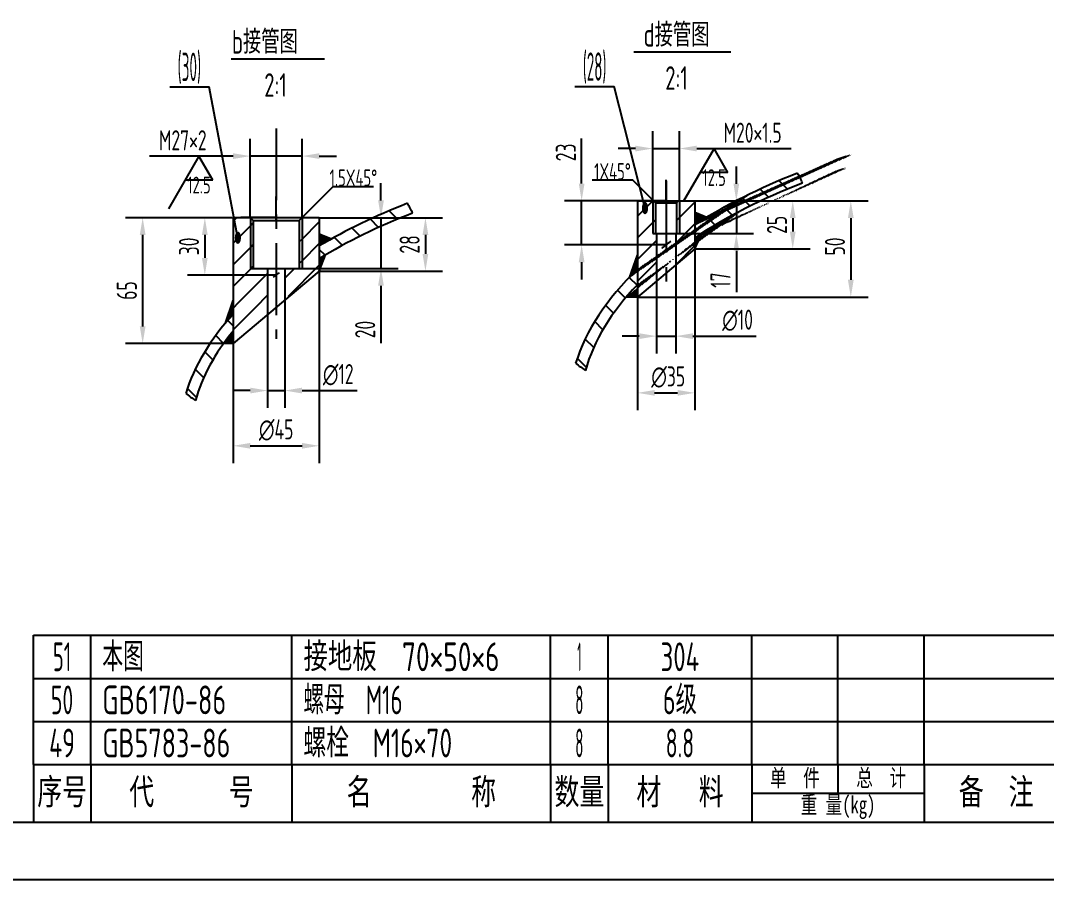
# Model space of a CAD drawing. Extents: x 0 to 3564, y 0 to 5046.
# Drawn here: x 1331 to 2402, y 0 to 897 of the extents above; entities that cross this region are included whole.
import ezdxf
from ezdxf.enums import TextEntityAlignment as Align

# ---------------------------------------------------------------- set-up
doc = ezdxf.new("R2010")
doc.units = 0
doc.header["$LTSCALE"] = 60
doc.linetypes.add('G', pattern=[2, 1.25, -0.25, 0.25, -0.25])
doc.layers.get('0').update_dxf_attribs({"linetype": 'CONTINUOUS'})
doc.layers.get('DEFPOINTS').update_dxf_attribs({"linetype": 'CONTINUOUS'})
for name, color, linetype in [('01', 7, 'CONTINUOUS'), ('02', 1, 'CONTINUOUS'), ('05', 4, 'G'), ('08', 1, 'CONTINUOUS'), ('10', 1, 'CONTINUOUS'), ('11', 3, 'CONTINUOUS'), ('14', 3, 'CONTINUOUS')]:
    doc.layers.add(name, color=color, linetype=linetype)
doc.styles.get("Standard").update_dxf_attribs({"font": 'isocp', "width": 0.707, "bigfont": 'intecad.shx'})
doc.dimstyles.new('INTE', dxfattribs={"dimscale": 6, "dimtxt": 3.5, "dimasz": 3, "dimexe": 3, "dimexo": 0, "dimgap": 1, "dimtad": 1, "dimdec": 3, "dimtxsty": 'STANDARD', "dimcen": 0, "dimclrd": 1, "dimclre": 1, "dimclrt": 3, "dimaunit": 1, "dimazin": 3, "dimtfac": 1, "dimtdec": 4, "dimtmove": 0, "dimatfit": 3, "dimtzin": 0})
pattern_1 = [(45, (1118.778, 357.09), (-11.3137, 11.3137), [])]
pattern_2 = [(45, (1131.77706, 305.45673), (-0.3535534, 0.3535534), [])]
pattern_3 = [(45, (846.685, 343.269), (-11.3137, 11.3137), [])]

# ---------------------------------------------------------------- blocks, each defined once
blk = doc.blocks.new('*U18')
at = {"layer": '01'}
blk.add_lwpolyline([(25, 10), (584, 10)], dxfattribs=at)
at = {"layer": '02'}
blk.add_lwpolyline([(0, 0), (594, 0)], dxfattribs=at)
blk = doc.blocks.new('*D46')
at = {"color": 1, "linetype": 'BYBLOCK'}
for p, q in [((2523.3, 2378.4), (2412, 2378.4)), ((2430, 2360.4), (2430, 2264.9)), ((2524.4, 2246.9), (2412, 2246.9))]:
    blk.add_line(p, q, dxfattribs=at)
for points in [[(2427, 2360.4), (2433, 2360.4), (2430, 2378.4)], [(2427, 2264.9), (2433, 2264.9), (2430, 2246.9)]]:
    blk.add_solid(points, dxfattribs=at)
at = {"layer": 'DEFPOINTS', "color": 0, "linetype": 'BYBLOCK'}
for p in [(2523.3, 2378.4), (2430, 2246.9), (2524.4, 2246.9)]:
    blk.add_point(p, dxfattribs=at)
at = {"color": 3, "linetype": 'BYBLOCK', "insert": (2413.5, 2302.3), "char_height": 21, "attachment_point": 5, "rotation": 90}
blk.add_mtext('65', dxfattribs=at)
blk = doc.blocks.new('*U13', base_point=(935.9, 406.1))
at = {"layer": '14', "color": 1}
for p, q in [((935.9, 406.1), (904.1, 351.1)), ((950.3, 381.1), (935.9, 406.1)), ((950.3, 381.1), (921.5, 381.1))]:
    blk.add_line(p, q, dxfattribs=at)
at = {"layer": '14', "color": 3, "width": 0.707}
blk.add_text('12.5', height=17.5, dxfattribs=at).set_placement((935.9, 367.1), align=Align.CENTER)
blk = doc.blocks.new('*D57')
at = {"color": 1, "linetype": 'BYBLOCK'}
for p, q in [((1990.6, 707.4), (1990.6, 781.2)), ((2018.6, 707.4), (2018.6, 781.2)), ((1972.6, 763.2), (1954.6, 763.2)), ((1990.6, 763.2), (2018.6, 763.2)), ((2036.6, 763.2), (2135.3, 763.2))]:
    blk.add_line(p, q, dxfattribs=at)
for points in [[(1972.6, 766.2), (1972.6, 760.2), (1990.6, 763.2)], [(2036.6, 766.2), (2036.6, 760.2), (2018.6, 763.2)]]:
    blk.add_solid(points, dxfattribs=at)
at = {"layer": 'DEFPOINTS', "color": 0, "linetype": 'BYBLOCK'}
for p in [(2018.6, 763.2), (1990.6, 707.4), (2018.6, 707.4)]:
    blk.add_point(p, dxfattribs=at)
at = {"color": 3, "linetype": 'BYBLOCK', "insert": (2094.9, 779.7), "char_height": 21, "attachment_point": 5}
blk.add_mtext('M20×1.5', dxfattribs=at)
blk = doc.blocks.new('*D58')
at = {"color": 1, "linetype": 'BYBLOCK'}
for p, q in [((2619.7, 1727.3), (2619.7, 1745.3)), ((2576.4, 1709.3), (2637.7, 1709.3)), ((2619.7, 1709.3), (2619.7, 1675.3)), ((2560.4, 1675.3), (2637.7, 1675.3)), ((2619.7, 1657.3), (2619.7, 1613.9))]:
    blk.add_line(p, q, dxfattribs=at)
for points in [[(2616.7, 1727.3), (2622.7, 1727.3), (2619.7, 1709.3)], [(2616.7, 1657.3), (2622.7, 1657.3), (2619.7, 1675.3)]]:
    blk.add_solid(points, dxfattribs=at)
at = {"layer": 'DEFPOINTS', "color": 0, "linetype": 'BYBLOCK'}
for p in [(2576.4, 1709.3), (2560.4, 1675.3), (2619.7, 1675.3)]:
    blk.add_point(p, dxfattribs=at)
at = {"color": 3, "linetype": 'BYBLOCK', "insert": (2603.2, 1626.6), "char_height": 21, "attachment_point": 5, "rotation": 90}
blk.add_mtext('17', dxfattribs=at)
blk = doc.blocks.new('*D59')
at = {"color": 1, "linetype": 'BYBLOCK'}
for p, q in [((2670.2, 1709.3), (2757.2, 1709.3)), ((2739.2, 1691.3), (2739.2, 1626.9)), ((2516.4, 1608.9), (2757.2, 1608.9))]:
    blk.add_line(p, q, dxfattribs=at)
for points in [[(2736.2, 1691.3), (2742.2, 1691.3), (2739.2, 1709.3)], [(2736.2, 1626.9), (2742.2, 1626.9), (2739.2, 1608.9)]]:
    blk.add_solid(points, dxfattribs=at)
at = {"layer": 'DEFPOINTS', "color": 0, "linetype": 'BYBLOCK'}
for p in [(2670.2, 1709.3), (2516.4, 1608.9), (2739.2, 1608.9)]:
    blk.add_point(p, dxfattribs=at)
at = {"color": 3, "linetype": 'BYBLOCK', "insert": (2722.7, 1661.7), "char_height": 21, "attachment_point": 5, "rotation": 90}
blk.add_mtext('50', dxfattribs=at)
blk = doc.blocks.new('*D60')
at = {"color": 1, "linetype": 'BYBLOCK'}
for p, q in [((2576.4, 1709.3), (2696.6, 1709.3)), ((2678.6, 1691.3), (2678.6, 1677.3)), ((2576.4, 1659.3), (2696.6, 1659.3))]:
    blk.add_line(p, q, dxfattribs=at)
for points in [[(2675.6, 1691.3), (2681.6, 1691.3), (2678.6, 1709.3)], [(2675.6, 1677.3), (2681.6, 1677.3), (2678.6, 1659.3)]]:
    blk.add_solid(points, dxfattribs=at)
at = {"layer": 'DEFPOINTS', "color": 0, "linetype": 'BYBLOCK'}
for p in [(2576.4, 1709.3), (2576.4, 1659.3), (2678.6, 1659.3)]:
    blk.add_point(p, dxfattribs=at)
at = {"color": 3, "linetype": 'BYBLOCK', "insert": (2662.1, 1684.3), "char_height": 21, "attachment_point": 5, "rotation": 90}
blk.add_mtext('25', dxfattribs=at)
blk = doc.blocks.new('*D61')
at = {"color": 1, "linetype": 'BYBLOCK'}
for p, q in [((1947.4, 569.9), (1947.4, 617.2)), ((2005.6, 551.9), (1929.4, 551.9)), ((1947.4, 505.9), (1947.4, 551.9)), ((2035.6, 505.9), (1929.4, 505.9)), ((1947.4, 487.9), (1947.4, 469.9))]:
    blk.add_line(p, q, dxfattribs=at)
for points in [[(1944.4, 569.9), (1950.4, 569.9), (1947.4, 551.9)], [(1944.4, 487.9), (1950.4, 487.9), (1947.4, 505.9)]]:
    blk.add_solid(points, dxfattribs=at)
at = {"layer": 'DEFPOINTS', "color": 0, "linetype": 'BYBLOCK'}
for p in [(1947.4, 551.9), (2005.6, 551.9), (2035.6, 505.9)]:
    blk.add_point(p, dxfattribs=at)
at = {"color": 3, "linetype": 'BYBLOCK', "insert": (1930.9, 602.5), "char_height": 21, "attachment_point": 5, "rotation": 90}
blk.add_mtext('23', dxfattribs=at)
blk = doc.blocks.new('*D62')
at = {"color": 1, "linetype": 'BYBLOCK'}
for p, q in [((2556.4, 1646.4), (2556.4, 1550.1)), ((2536.4, 1625.7), (2536.4, 1550.1)), ((2518.4, 1568.1), (2500.4, 1568.1)), ((2536.4, 1568.1), (2556.4, 1568.1)), ((2574.4, 1568.1), (2640.3, 1568.1))]:
    blk.add_line(p, q, dxfattribs=at)
for points in [[(2518.4, 1571.1), (2518.4, 1565.1), (2536.4, 1568.1)], [(2574.4, 1571.1), (2574.4, 1565.1), (2556.4, 1568.1)]]:
    blk.add_solid(points, dxfattribs=at)
at = {"layer": 'DEFPOINTS', "color": 0, "linetype": 'BYBLOCK'}
for p in [(2556.4, 1646.4), (2536.4, 1625.7), (2556.4, 1568.1)]:
    blk.add_point(p, dxfattribs=at)
at = {"color": 3, "linetype": 'BYBLOCK', "insert": (2621, 1584.6), "char_height": 21, "attachment_point": 5}
blk.add_mtext('∅10', dxfattribs=at)
blk = doc.blocks.new('*D63')
at = {"color": 1, "linetype": 'BYBLOCK'}
for p, q in [((2523.3, 2378.4), (2476.9, 2378.4)), ((2494.9, 2360.4), (2494.9, 2336.4)), ((2569.4, 2318.4), (2476.9, 2318.4))]:
    blk.add_line(p, q, dxfattribs=at)
for points in [[(2491.9, 2360.4), (2497.9, 2360.4), (2494.9, 2378.4)], [(2491.9, 2336.4), (2497.9, 2336.4), (2494.9, 2318.4)]]:
    blk.add_solid(points, dxfattribs=at)
at = {"layer": 'DEFPOINTS', "color": 0, "linetype": 'BYBLOCK'}
for p in [(2523.3, 2378.4), (2494.9, 2318.4), (2569.4, 2318.4)]:
    blk.add_point(p, dxfattribs=at)
at = {"color": 3, "linetype": 'BYBLOCK', "insert": (2478.4, 2348.4), "char_height": 21, "attachment_point": 5, "rotation": 90}
blk.add_mtext('30', dxfattribs=at)
blk = doc.blocks.new('*D64')
at = {"color": 1, "linetype": 'BYBLOCK'}
for p, q in [((2614.4, 2378.4), (2743.2, 2378.4)), ((2725.2, 2360.4), (2725.2, 2340.5)), ((2614.4, 2322.5), (2743.2, 2322.5))]:
    blk.add_line(p, q, dxfattribs=at)
for points in [[(2722.2, 2360.4), (2728.2, 2360.4), (2725.2, 2378.4)], [(2722.2, 2340.5), (2728.2, 2340.5), (2725.2, 2322.5)]]:
    blk.add_solid(points, dxfattribs=at)
at = {"layer": 'DEFPOINTS', "color": 0, "linetype": 'BYBLOCK'}
for p in [(2614.4, 2378.4), (2614.4, 2322.5), (2725.2, 2322.5)]:
    blk.add_point(p, dxfattribs=at)
at = {"color": 3, "linetype": 'BYBLOCK', "insert": (2708.7, 2350.5), "char_height": 21, "attachment_point": 5, "rotation": 90}
blk.add_mtext('28', dxfattribs=at)
blk = doc.blocks.new('*D65')
at = {"color": 1, "linetype": 'BYBLOCK'}
for p, q in [((2678.8, 2396.4), (2678.8, 2414.4)), ((2614.4, 2378.4), (2696.8, 2378.4)), ((2678.8, 2378.4), (2678.8, 2325.4)), ((2596.4, 2325.4), (2696.8, 2325.4)), ((2678.8, 2307.4), (2678.8, 2247.3))]:
    blk.add_line(p, q, dxfattribs=at)
for points in [[(2675.8, 2396.4), (2681.8, 2396.4), (2678.8, 2378.4)], [(2675.8, 2307.4), (2681.8, 2307.4), (2678.8, 2325.4)]]:
    blk.add_solid(points, dxfattribs=at)
at = {"layer": 'DEFPOINTS', "color": 0, "linetype": 'BYBLOCK'}
for p in [(2614.4, 2378.4), (2596.4, 2325.4), (2678.8, 2325.4)]:
    blk.add_point(p, dxfattribs=at)
at = {"color": 3, "linetype": 'BYBLOCK', "insert": (2662.3, 2261.6), "char_height": 21, "attachment_point": 5, "rotation": 90}
blk.add_mtext('20', dxfattribs=at)
blk = doc.blocks.new('*D66')
at = {"color": 1, "linetype": 'BYBLOCK'}
for p, q in [((1606.5, 604.9), (1606.5, 492.5)), ((1588.5, 589.8), (1588.5, 492.5)), ((1570.5, 510.5), (1552.5, 510.5)), ((1588.5, 510.5), (1606.5, 510.5)), ((1624.5, 510.5), (1682.1, 510.5))]:
    blk.add_line(p, q, dxfattribs=at)
for points in [[(1570.5, 513.5), (1570.5, 507.5), (1588.5, 510.5)], [(1624.5, 513.5), (1624.5, 507.5), (1606.5, 510.5)]]:
    blk.add_solid(points, dxfattribs=at)
at = {"layer": 'DEFPOINTS', "color": 0, "linetype": 'BYBLOCK'}
for p in [(1606.5, 604.9), (1588.5, 589.8), (1606.5, 510.5)]:
    blk.add_point(p, dxfattribs=at)
at = {"color": 3, "linetype": 'BYBLOCK', "insert": (1662.3, 527), "char_height": 21, "attachment_point": 5}
blk.add_mtext('∅12', dxfattribs=at)
blk = doc.blocks.new('*D67')
at = {"color": 1, "linetype": 'BYBLOCK'}
for p, q in [((2614.4, 2322.5), (2614.4, 2122.2)), ((2524.4, 2246.9), (2524.4, 2122.2)), ((2542.4, 2140.2), (2596.4, 2140.2))]:
    blk.add_line(p, q, dxfattribs=at)
for points in [[(2542.4, 2143.2), (2542.4, 2137.2), (2524.4, 2140.2)], [(2596.4, 2143.2), (2596.4, 2137.2), (2614.4, 2140.2)]]:
    blk.add_solid(points, dxfattribs=at)
at = {"layer": 'DEFPOINTS', "color": 0, "linetype": 'BYBLOCK'}
for p in [(2614.4, 2322.5), (2524.4, 2246.9), (2614.4, 2140.2)]:
    blk.add_point(p, dxfattribs=at)
at = {"color": 3, "linetype": 'BYBLOCK', "insert": (2569.4, 2156.7), "char_height": 21, "attachment_point": 5}
blk.add_mtext('∅45', dxfattribs=at)
blk = doc.blocks.new('*D69')
at = {"color": 1, "linetype": 'BYBLOCK'}
for p, q in [((2542.4, 2378.4), (2542.4, 2460.7)), ((2596.4, 2378.4), (2596.4, 2460.7)), ((2524.4, 2442.7), (2437.3, 2442.7)), ((2596.4, 2442.7), (2542.4, 2442.7)), ((2614.4, 2442.7), (2632.4, 2442.7))]:
    blk.add_line(p, q, dxfattribs=at)
for points in [[(2524.4, 2445.7), (2524.4, 2439.7), (2542.4, 2442.7)], [(2614.4, 2445.7), (2614.4, 2439.7), (2596.4, 2442.7)]]:
    blk.add_solid(points, dxfattribs=at)
at = {"layer": 'DEFPOINTS', "color": 0, "linetype": 'BYBLOCK'}
for p in [(2542.4, 2442.7), (2542.4, 2378.4), (2596.4, 2378.4)]:
    blk.add_point(p, dxfattribs=at)
at = {"color": 3, "linetype": 'BYBLOCK', "insert": (2471.9, 2459.2), "char_height": 21, "attachment_point": 5}
blk.add_mtext('M27×2', dxfattribs=at)
blk = doc.blocks.new('*U12', base_point=(376.1, 412))
at = {"layer": '14', "color": 1}
for p, q in [((376.1, 412), (344.4, 357)), ((390.6, 387), (376.1, 412)), ((390.6, 387), (361.7, 387))]:
    blk.add_line(p, q, dxfattribs=at)
at = {"layer": '14', "color": 3, "width": 0.707}
blk.add_text('12.5', height=17.5, dxfattribs=at).set_placement((376.1, 373), align=Align.CENTER)
blk = doc.blocks.new('*D111')
at = {"color": 1, "linetype": 'BYBLOCK'}
for p, q in [((2034.6, 658.5), (2034.6, 490.1)), ((1974.6, 607.8), (1974.6, 490.1)), ((1992.6, 508.1), (2016.6, 508.1))]:
    blk.add_line(p, q, dxfattribs=at)
for points in [[(1992.6, 511.1), (1992.6, 505.1), (1974.6, 508.1)], [(2016.6, 511.1), (2016.6, 505.1), (2034.6, 508.1)]]:
    blk.add_solid(points, dxfattribs=at)
at = {"layer": 'DEFPOINTS', "color": 0, "linetype": 'BYBLOCK'}
for p in [(2034.6, 658.5), (1974.6, 607.8), (2034.6, 508.1)]:
    blk.add_point(p, dxfattribs=at)
at = {"color": 3, "linetype": 'BYBLOCK', "insert": (2006.8, 524.6), "char_height": 21, "attachment_point": 5}
blk.add_mtext('∅35', dxfattribs=at)
blk = doc.blocks.new('*U275', base_point=(115.64, 165.86))
at = {"layer": '01'}
for p, q in [((-64.36, 175.86), (115.64, 175.86)), ((-64.36, 175.86), (-64.36, 165.86)), ((115.64, 175.86), (115.64, 165.86))]:
    blk.add_line(p, q, dxfattribs=at)
at = {"layer": '02'}
for p, q in [((-54.36, 175.86), (-54.36, 165.86)), ((-19.36, 175.86), (-19.36, 165.86)), ((25.64, 175.86), (25.64, 165.86)), ((35.64, 175.86), (35.64, 165.86)), ((60.64, 175.86), (60.64, 165.86)), ((75.64, 175.86), (75.64, 170.86)), ((90.64, 175.86), (90.64, 165.86)), ((60.64, 170.86), (90.64, 170.86))]:
    blk.add_line(p, q, dxfattribs=at)
at = {"color": 3, "linetype": 'BYBLOCK', "attachment_point": 5}
for s, insert, char_height in [('\\f宋体|b0|i0|c134|p2;单  件', (68.15, 173.39), 3), ('\\f宋体|b0|i0|c134|p2;总  计', (83.15, 173.39), 3), ('\\f宋体|b0|i0|c134|p2;序号', (-59.34, 170.9), 4.5), ('\\f宋体|b0|i0|c134|p2;代      号', (-36.84, 170.9), 4.5), ('\\f宋体|b0|i0|c134|p2;名        称', (3.16, 170.9), 4.5), ('\\f宋体|b0|i0|c134|p2;数量', (30.66, 170.9), 4.5), ('\\f宋体|b0|i0|c134|p2;材   料', (48.16, 170.9), 4.5), ('\\f宋体|b0|i0|c134|p2;备  注', (103.16, 170.9), 4.5), ('\\f宋体|b0|i0|c134|p2;重 量\\f宋体|b0|i0|c0|p2;(kg)', (75.65, 168.37), 3)]:
    blk.add_mtext(s, dxfattribs=dict(at, insert=insert, char_height=char_height))
blk = doc.blocks.new('*U276', base_point=(1344, 165))
at = {"layer": '01'}
for p, q in [((1344, 120), (1344, 165)), ((2424, 120), (2424, 165))]:
    blk.add_line(p, q, dxfattribs=at)
at = {"layer": '02'}
for p, q in [((1344, 165), (2424, 165)), ((1404, 120), (1404, 165)), ((1614, 120), (1614, 165)), ((1884, 120), (1884, 165)), ((1944, 120), (1944, 165)), ((2094, 120), (2094, 165)), ((2184, 120), (2184, 165)), ((2274, 120), (2274, 165))]:
    blk.add_line(p, q, dxfattribs=at)
blk = doc.blocks.new('*U277', base_point=(1344, 210))
at = {"layer": '01'}
for p, q in [((1344, 165), (1344, 210)), ((2424, 165), (2424, 210))]:
    blk.add_line(p, q, dxfattribs=at)
at = {"layer": '02'}
for p, q in [((1344, 210), (2424, 210)), ((1404, 165), (1404, 210)), ((1614, 165), (1614, 210)), ((1884, 165), (1884, 210)), ((1944, 165), (1944, 210)), ((2094, 165), (2094, 210)), ((2184, 165), (2184, 210)), ((2274, 165), (2274, 210))]:
    blk.add_line(p, q, dxfattribs=at)
blk = doc.blocks.new('*U278', base_point=(1344, 255))
at = {"layer": '01'}
for p, q in [((1344, 210), (1344, 255)), ((1344, 255), (2424, 255)), ((2424, 210), (2424, 255))]:
    blk.add_line(p, q, dxfattribs=at)
at = {"layer": '02'}
for p, q in [((1404, 210), (1404, 255)), ((1614, 210), (1614, 255)), ((1884, 210), (1884, 255)), ((1944, 210), (1944, 255)), ((2094, 210), (2094, 255)), ((2184, 210), (2184, 255)), ((2274, 210), (2274, 255))]:
    blk.add_line(p, q, dxfattribs=at)

msp = doc.modelspace()

# ---------------------------------------------------------------- hatches: boundary and pattern name
at = {"layer": '10'}
h = msp.add_hatch(dxfattribs=at)
h.set_pattern_fill('_U', color=256, scale=0.5, angle=45, style=0, pattern_type=0)
h.set_pattern_definition(pattern_2)
edge = h.paths.add_edge_path()
edge.add_line((2034.56669, 696.66614), (2034.56669, 683.6112))
edge.add_ellipse((2514.56669, 490.05751), major_axis=(612, 0), ratio=0.5098039216, start_angle=139.81660372, end_angle=141.65725074, ccw=False)
edge.add_line((2047.00907, 691.37124), (2034.56669, 696.66614))
h = msp.add_hatch(dxfattribs=at)
h.set_pattern_fill('_U', color=256, scale=0.5, angle=45, style=0, pattern_type=0)
h.set_pattern_definition(pattern_2)
edge = h.paths.add_edge_path()
edge.add_line((2034.56669, 670.05751), (2034.56669, 658.52225))
edge.add_line((2034.56669, 658.52225), (2042.37584, 675.14924))
edge.add_ellipse((2514.56669, 490.05751), major_axis=(600, 0), ratio=0.5, start_angle=141.90461784, end_angle=143.13010235)
h = msp.add_hatch(dxfattribs=at)
h.set_pattern_fill('_U', color=256, scale=0.5, angle=45, style=0, pattern_type=0)
h.set_pattern_definition(pattern_2)
edge = h.paths.add_edge_path()
edge.add_line((1974.56669, 651.8416), (1966.84227, 629.24608))
edge.add_ellipse((2514.56669, 490.05751), major_axis=(612, 0), ratio=0.5098039216, start_angle=151.92751306, end_angle=153.5051597, ccw=False)
edge.add_line((1974.56669, 636.88104), (1974.56669, 651.8416))
h = msp.add_hatch(dxfattribs=at)
h.set_pattern_fill('_U', color=256, scale=16, angle=45, style=0, pattern_type=0)
h.set_pattern_definition(pattern_1)
h.paths.add_polyline_path([(1994.56669, 674.52225), (1990.56669, 674.52225), (1990.56669, 708.52225), (1974.56669, 708.52225), (1974.56669, 662.522), (1994.56669, 662.522)])
h.paths.add_polyline_path([(1994.56669, 662.522), (1974.56669, 662.522), (1974.56669, 608.12342), (1994.56669, 624.92303)])
h.paths.add_polyline_path([(2034.56669, 658.52225), (2034.56669, 708.52225), (2018.56669, 708.52225), (2018.56669, 674.52225), (2014.56669, 674.52225), (2014.56669, 641.72264)])
h = msp.add_hatch(dxfattribs=at)
h.set_pattern_fill('_U', color=256, scale=16, angle=45, style=0, pattern_type=0)
h.set_pattern_definition(pattern_1)
h.paths.add_polyline_path([(2018.56669, 708.52225), (2017.56669, 708.52225), (2015.56669, 706.52225), (2015.56669, 674.52225), (2018.56669, 674.52225)])
h.paths.add_polyline_path([(1990.56669, 674.52225), (1993.56669, 674.52225), (1993.56669, 706.52225), (1991.56669, 708.52225), (1990.56669, 708.52225)])
h = msp.add_hatch(dxfattribs=at)
h.set_pattern_fill('_U', color=256, scale=0.5, angle=45, style=0, pattern_type=0)
h.set_pattern_definition(pattern_2)
edge = h.paths.add_edge_path()
edge.add_line((1974.56669, 620.07611), (1974.19881, 620.444))
edge.add_ellipse((2514.56669, 490.05751), major_axis=(600, 0), ratio=0.5, start_angle=154.2387793, end_angle=156.82423746)
edge.add_line((1962.98555, 608.12342), (1974.56669, 608.12342))
edge.add_line((1974.56669, 608.12342), (1974.56669, 620.07611))
h = msp.add_hatch(dxfattribs=at)
h.set_pattern_fill('_U', color=256, scale=16, angle=45, style=0, pattern_type=0)
h.set_pattern_definition(pattern_3)
h.paths.add_polyline_path([(1642.53249, 691.06632), (1627.53249, 691.06632), (1624.53249, 688.06632), (1624.53249, 651.06632), (1624.53249, 638.06632), (1606.53249, 638.06632), (1606.53249, 613.51337), (1610.88354, 608.54571), (1642.53249, 635.13021)])
h.paths.add_polyline_path([(1570.53249, 688.06632), (1567.53249, 691.06632), (1560.58249, 691.06632), (1552.53249, 691.06632), (1552.53249, 675.16599), (1570.53249, 654.61512)])
h.paths.add_polyline_path([(1570.53249, 651.06632), (1570.53249, 654.61512), (1552.53249, 675.16599), (1552.53249, 604.25864), (1588.53249, 594.72719), (1588.53249, 634.06424), (1585.02717, 638.06632), (1570.53249, 638.06632)])
h = msp.add_hatch(dxfattribs=at)
h.set_pattern_fill('_U', color=256, scale=16, angle=45, style=0, pattern_type=0)
h.set_pattern_definition([(45, (1140.694, 343.269), (-11.3137, 11.3137), [])])
h.paths.add_polyline_path([(1573.53249, 688.06632), (1570.53249, 691.06632), (1570.53249, 638.06632), (1573.53249, 638.06632)])
h.paths.add_polyline_path([(1621.53249, 638.06632), (1624.53249, 638.06632), (1624.53249, 691.06632), (1621.53249, 688.06632)])
h = msp.add_hatch(dxfattribs=at)
h.set_pattern_fill('_U', color=256, scale=16, angle=45, style=0, pattern_type=0)
h.set_pattern_definition(pattern_3)
h.paths.add_polyline_path([(1588.53249, 594.72719), (1552.53249, 604.25864), (1552.53249, 583.01042), (1571.13988, 575.16182), (1588.53249, 589.77127)])
h.paths.add_polyline_path([(1571.13988, 575.16182), (1552.53249, 583.01042), (1552.53249, 559.53197)])

# ---------------------------------------------------------------- linework, layer by layer
at = {"layer": '01', "color": 7, "linetype": 'CONTINUOUS'}
for p, q in [((1971.00156, 864.05738), (2072.18112, 864.05738)), ((1550.67359, 856.75829), (1647.79702, 856.75829)), ((1974.56669, 708.52225), (2034.56669, 708.52225)), ((1974.56669, 708.52225), (1974.56669, 608.12342)), ((2034.56669, 708.52225), (2034.56669, 658.52225)), ((1993.56669, 706.52225), (2015.56669, 706.52225)), ((1993.56669, 706.52225), (1993.56669, 674.52225)), ((2015.56669, 706.52225), (2015.56669, 674.52225)), ((1552.53249, 691.06632), (1552.53249, 559.53197)), ((1552.53249, 691.06632), (1642.53249, 691.06632)), ((1573.53249, 688.06632), (1573.53249, 638.06632)), ((1573.53249, 688.06632), (1621.53249, 688.06632)), ((1621.53249, 688.06632), (1624.53249, 691.06632)), ((1621.53249, 688.06632), (1621.53249, 638.06632)), ((1642.53249, 691.06632), (1642.53249, 635.13021)), ((1990.56669, 674.52225), (2018.56669, 674.52225)), ((1994.56669, 674.52225), (1994.56669, 624.92303)), ((2014.56669, 674.52225), (2014.56669, 641.72264)), ((2034.56669, 658.52225), (1974.56669, 608.12342)), ((1642.53249, 635.13021), (1552.53249, 559.53197)), ((1570.53249, 638.06632), (1624.53249, 638.06632)), ((1588.53249, 638.06632), (1588.53249, 589.77127)), ((1606.53249, 638.06632), (1606.53249, 604.89091))]:
    msp.add_line(p, q, dxfattribs=at)
at = {"layer": '01'}
for p, q in [((2004.56669, 708.52225), (1974.56669, 708.52225)), ((1993.56669, 706.52225), (1991.56669, 708.52225)), ((2004.56669, 708.52225), (2034.56669, 708.52225)), ((2015.56669, 706.52225), (2017.56669, 708.52225)), ((1597.53249, 691.06632), (1560.58249, 691.06632)), ((1570.53249, 691.06632), (1573.53249, 688.06632)), ((1597.53249, 691.06632), (1634.48249, 691.06632))]:
    msp.add_line(p, q, dxfattribs=at)
at = {"layer": '01', "color": 7, "linetype": 'CONTINUOUS'}
for centre, major_axis, ratio, start_param, end_param in [((2514.56669, 490.05751), (612, 0), 0.5098039216, 2.2260014495, 2.4723854347), ((2514.56669, 490.05751), (600, 0), 0.5, 2.2301002857, 2.4980915448), ((2107.53249, 458.60158), (612, 0), 0.5098039216, 2.2260014495, 2.4338078002), ((2107.53249, 458.60158), (600, 0), 0.5, 2.2301002857, 2.4575114218), ((2514.56669, 490.05751), (612, 0), 0.5098039216, 2.6516353273, 2.983973143), ((2514.56669, 490.05751), (600, 0), 0.5, 2.6905658418, 3.0027539417), ((2107.53249, 458.60158), (612, 0), 0.5098039216, 2.7065753378, 2.983973143), ((2107.53249, 458.60158), (600, 0), 0.5, 2.7518319208, 3.0027539417)]:
    msp.add_ellipse(centre, major_axis=major_axis, ratio=ratio, start_param=start_param, end_param=end_param, dxfattribs=at)
at = {"layer": '02'}
for p, q in [((1486.32092, 827.60528), (1527.39837, 827.60528)), ((1557.5358, 669.45363), (1527.39837, 827.60528)), ((1909.4243, 827.91858), (1950.50174, 827.91858)), ((1982.56669, 700.44809), (1950.50174, 827.91858))]:
    msp.add_line(p, q, dxfattribs=at)
at = {"layer": '02', "color": 1, "linetype": 'CONTINUOUS'}
for p, q in [((1990.56669, 708.52225), (1990.56669, 674.52225)), ((2018.56669, 708.52225), (2018.56669, 674.52225)), ((1570.53249, 691.06632), (1570.53249, 638.06632)), ((1624.53249, 691.06632), (1624.53249, 638.06632))]:
    msp.add_line(p, q, dxfattribs=at)
at = {"layer": '02'}
for centre, start, end in [((2006.85623, 660.46886), 25.4521801, 29.72851245), ((1599.82202, 629.01293), 25.4521801, 29.72851245), ((2006.85623, 660.46886), 231.46899894, 236.12966136), ((1599.82202, 629.01293), 231.46899894, 236.12966136)]:
    msp.add_arc(centre, 155.237, start, end, dxfattribs=at)
at = {"layer": '05', "color": 4, "linetype": 'G'}
for p, q in [((1597.53249, 784.23304), (1597.53249, 564.41214)), ((2004.56669, 729.4827), (2004.56669, 621.9898))]:
    msp.add_line(p, q, dxfattribs=at)
at = {"layer": '05'}
for p, q in [((2004.56669, 706.41888), (2004.56669, 730.62561)), ((1597.53249, 688.96295), (1597.53249, 713.16968))]:
    msp.add_line(p, q, dxfattribs=at)
at = {"layer": '05', "color": 4, "linetype": 'G'}
for centre, start_param, end_param in [((2514.56669, 490.05751), 2.5418944755, 2.5696515404), ((2107.53249, 458.60158), 2.5467398532, 2.5652669512)]:
    msp.add_ellipse(centre, major_axis=(612, 0), ratio=0.5098039216, start_param=start_param, end_param=end_param, dxfattribs=at)
at = {"layer": '08'}
for p, q in [((2034.56669, 658.52225), (2042.37584, 675.14924)), ((1642.53249, 635.13021), (1649.06873, 652.1287)), ((1966.474, 628.16881), (1974.56669, 651.8416)), ((1544.4398, 580.81703), (1552.53249, 604.48982)), ((1974.56669, 608.12342), (1962.72462, 608.12342)), ((1552.53249, 559.53197), (1542.5084, 559.53197))]:
    msp.add_line(p, q, dxfattribs=at)
for points in [[(1991.56669, 708.52225), (1969.82314, 730.2658), (1927.44246, 730.2658)], [(1624.53249, 691.06632), (1657.13173, 723.66556), (1699.19823, 723.66556)]]:
    msp.add_lwpolyline(points, dxfattribs=at)
at = {"layer": '10'}
for p, q in [((2131.21913, 720.8413), (2122.4539, 729.60653)), ((2111.49508, 712.28108), (2102.86799, 720.90817)), ((2092.30558, 703.18631), (2083.80725, 711.68464)), ((1724.18492, 689.38537), (1715.4197, 698.1506)), ((2034.56669, 696.66614), (2047.00907, 691.37124)), ((2073.6726, 693.53502), (2065.29215, 701.91547)), ((1704.46087, 680.82515), (1695.83378, 689.45224)), ((2055.6232, 683.30015), (2047.34781, 691.57553)), ((1685.27137, 671.73038), (1676.77304, 680.22871)), ((1642.53249, 674.30514), (1655.3552, 668.84838)), ((1650.11066, 665.8789), (1642.53249, 673.45707)), ((1649.21265, 665.36269), (1642.53249, 672.04286)), ((1648.3161, 664.84503), (1642.53249, 670.62864)), ((1647.42102, 664.3259), (1642.53249, 669.21443)), ((1646.52741, 663.8053), (1642.53249, 667.80022)), ((1645.63527, 663.28322), (1642.53249, 666.386)), ((1644.74461, 662.75967), (1642.53249, 664.97179)), ((1651.01013, 666.39364), (1643.51804, 673.88573)), ((1651.91106, 666.90693), (1645.97992, 672.83807)), ((1652.81343, 667.41877), (1648.44179, 671.79041)), ((1653.71725, 667.92916), (1650.90366, 670.74275)), ((1654.62252, 668.43811), (1653.36554, 669.69509)), ((1666.63839, 662.07909), (1658.25794, 670.45954)), ((1643.85543, 662.23464), (1642.53249, 663.55758)), ((1642.96773, 661.70812), (1642.53249, 662.14336)), ((1648.58899, 651.84422), (1642.53249, 657.90072)), ((1646.10712, 644.42659), (1642.53249, 648.00123)), ((1645.71436, 643.40514), (1642.53249, 646.58701)), ((1645.32159, 642.3837), (1642.53249, 645.1728)), ((1644.92883, 641.36225), (1642.53249, 643.75859)), ((1646.49989, 645.44804), (1643.29276, 648.65517)), ((1646.89266, 646.46949), (1644.17157, 649.19057)), ((1647.28542, 647.49093), (1645.05195, 649.72441)), ((1647.67819, 648.51238), (1645.93388, 650.25669)), ((1648.07095, 649.53383), (1646.81737, 650.78741)), ((1648.46372, 650.55528), (1647.70241, 651.31659)), ((1648.85649, 651.57672), (1648.58899, 651.84422)), ((1644.53606, 640.3408), (1642.53249, 642.34437)), ((1644.14329, 639.31935), (1642.53249, 640.93016)), ((1643.75053, 638.29791), (1642.53249, 639.51595)), ((1643.35776, 637.27646), (1642.53249, 638.10173)), ((1642.965, 636.25501), (1642.53249, 636.68752)), ((1642.57223, 635.23356), (1642.53249, 635.2733)), ((1974.60662, 620.03618), (1966.474, 628.16881)), ((1962.11559, 607.10213), (1953.98296, 615.23475)), ((1552.53249, 599.4083), (1551.2379, 600.70289)), ((1552.53249, 600.82251), (1551.59819, 601.75681)), ((1552.53249, 602.23673), (1551.95848, 602.81073)), ((1552.53249, 603.65094), (1552.31877, 603.86466)), ((1549.58313, 586.80131), (1547.27471, 589.10973)), ((1550.24796, 587.55069), (1547.635, 590.16365)), ((1550.91526, 588.2976), (1547.99529, 591.21758)), ((1551.58501, 589.04206), (1548.35558, 592.2715)), ((1552.2572, 589.78409), (1548.71587, 593.32542)), ((1552.53249, 590.92302), (1549.07616, 594.37935)), ((1552.53249, 592.33723), (1549.43645, 595.43327)), ((1552.53249, 593.75144), (1549.79674, 596.48719)), ((1552.53249, 595.16566), (1550.15703, 597.54112)), ((1552.53249, 596.57987), (1550.51732, 598.59504)), ((1552.53249, 597.99408), (1550.87761, 599.64896)), ((1949.71066, 591.22279), (1941.44519, 599.48825)), ((1544.99966, 581.48528), (1544.75268, 581.73227)), ((1545.64679, 582.25237), (1545.11297, 582.78619)), ((1546.29649, 583.01688), (1545.47326, 583.84011)), ((1546.94876, 583.77882), (1545.83355, 584.89404)), ((1547.60357, 584.53822), (1546.19384, 585.94796)), ((1548.26092, 585.29509), (1546.55413, 587.00188)), ((1548.92077, 586.04945), (1546.91442, 588.05581)), ((1552.53249, 578.19509), (1546.94876, 583.77882)), ((1938.5759, 574.07328), (1930.08548, 582.56369)), ((1542.67645, 559.76686), (1534.41099, 568.03232)), ((1552.53249, 564.05296), (1548.73294, 567.85251)), ((1552.53249, 565.46717), (1549.35501, 568.64465)), ((1552.53249, 566.88139), (1549.97998, 569.43389)), ((1552.53249, 568.2956), (1550.60783, 570.22026)), ((1552.53249, 569.70981), (1551.23852, 571.00378)), ((1552.53249, 571.12403), (1551.87204, 571.78447)), ((1552.53249, 572.53824), (1552.50838, 572.56235)), ((1542.91134, 559.53197), (1542.67645, 559.76686)), ((1544.32555, 559.53197), (1543.2683, 560.58923)), ((1545.73977, 559.53197), (1543.86328, 561.40846)), ((1547.15398, 559.53197), (1544.46137, 562.22459)), ((1548.56819, 559.53197), (1545.06254, 563.03763)), ((1549.98241, 559.53197), (1545.66677, 563.84761)), ((1551.39662, 559.53197), (1546.27403, 564.65456)), ((1552.53249, 559.81032), (1546.8843, 565.4585)), ((1552.53249, 561.22453), (1547.49756, 566.25946)), ((1552.53249, 562.63875), (1548.11378, 567.05745)), ((1928.96964, 555.39526), (1920.11964, 564.24527)), ((1531.54169, 542.61735), (1523.05128, 551.10776)), ((1921.27799, 534.80265), (1911.85935, 544.22128)), ((1521.93543, 523.93933), (1513.08543, 532.78934)), ((1514.24378, 503.34672), (1504.82514, 512.76535))]:
    msp.add_line(p, q, dxfattribs=at)
at = {"layer": 'DEFPOINTS', "color": 0, "linetype": 'BYBLOCK'}
for p in [(1974.56669, 708.52225), (2004.56669, 662.522)]:
    msp.add_point(p, dxfattribs=at)

# ---------------------------------------------------------------- block references
at = {"layer": '08'}
for name, p in [('*U278', (1344, 255)), ('*U277', (1344, 210)), ('*U276', (1344, 165))]:
    msp.add_blockref(name, p, dxfattribs=at)
at = {"layer": '08', "xscale": 5.999999999999999, "yscale": 5.999999999999999, "zscale": 5.999999999999999}
msp.add_blockref('*U275', (2424, 60), dxfattribs=at)
at = {"layer": '10', "xscale": 6, "yscale": 6, "zscale": 6}
msp.add_blockref('*U18', (0, 0), dxfattribs=at)
at = {"layer": '14'}
for name, p in [('*U13', (2054.67722, 763.15538)), ('*U12', (1516.8414, 755.29871))]:
    msp.add_blockref(name, p, dxfattribs=at)

# ---------------------------------------------------------------- texts
at = {"layer": '02', "width": 0.605172}
for p, p2 in [((1978.96669, 694.44809), (1986.16669, 694.44809)), ((1553.9358, 663.45363), (1561.1358, 663.45363))]:
    msp.add_text('●', height=12, dxfattribs=at).set_placement(p, p2, align=Align.FIT)
at = {"layer": '11', "width": 0.707}
for s, p in [('b接管图', (1551.34868, 862.32454)), ('d接管图', (1981.10499, 869.62363)), ('2:1', (2003.73251, 824.55359)), ('2:1', (1585.10461, 817.2545))]:
    msp.add_text(s, height=24.549744, dxfattribs=at).set_placement(p)
at = {"layer": '11'}
for s, height, width, p, p2 in [('(30)', 29.698485, 0.404902, (1494.53641, 833.60528), (1519.18288, 833.60528)), ('(28)', 29.698485, 0.404902, (1917.63978, 833.91858), (1942.28625, 833.91858)), ('51', 30, 0.606, (1364.4555, 217.5), (1383.5445, 217.5)), ('本图', 30, 0.691358, (1416, 217.5), (1459.40194, 217.5)), ('接地板  70×50×6', 30, 0.702952, (1626, 217.5), (1830.64096, 217.5)), ('1', 30, 0.404, (1911.879, 217.5), (1916.121, 217.5)), ('304', 30, 0.655268, (1998.8505, 217.5), (2039.1495, 217.5)), ('螺母  M16', 30, 0.687446, (1626, 172.5), (1729.56715, 172.5)), ('6级', 30, 0.670882, (2001.24026, 172.5), (2036.75974, 172.5)), ('50', 30, 0.622213, (1362.32615, 172.5), (1385.67385, 172.5)), ('GB6170-86', 30, 0.695799, (1416, 172.5), (1545.41033, 172.5)), ('8', 30, 0.514182, (1909.758, 172.5), (1918.242, 172.5)), ('49', 30, 0.632401, (1360.51475, 127.5), (1387.48525, 127.5)), ('GB5783-86', 30, 0.696149, (1416, 127.5), (1549.65233, 127.5)), ('螺栓  M16×70', 30, 0.693835, (1626, 127.5), (1781.24852, 127.5)), ('8', 30, 0.514182, (1909.758, 127.5), (1918.242, 127.5)), ('8.8', 30, 0.638581, (2004.153, 127.5), (2033.847, 127.5))]:
    msp.add_text(s, height=height, dxfattribs=dict(at, width=width)).set_placement(p, p2, align=Align.FIT)
at = {"layer": '11', "width": 0.707}
for s, p in [('1.5X45%%d', (1678.16498, 723.86556)), ('1X45%%d', (1948.6328, 730.4658))]:
    msp.add_text(s, height=17.5, dxfattribs=at).set_placement(p, align=Align.CENTER)

# ---------------------------------------------------------------- dimensions: what is measured, and where the dimension line sits
at = {"layer": '01', "color": 7, "linetype": 'CONTINUOUS'}
dim = msp.add_linear_dim(base=(2014.56669, 567.33606), p1=(1994.56669, 624.92303), p2=(2014.56669, 645.58663), text='%%c10', dimstyle='INTE', dxfattribs=at)
dim.commit()
dim.dimension.update_dxf_attribs({"geometry": '*D62', "text_midpoint": (2079.16286, 567.33606), "dimtype": 160, "insert": (-541.80604, -1000.78704)})
at = {"layer": '08'}
for base, p1, p2, text, picture, middle in [((2018.56669, 763.15538), (1990.56669, 707.37922), (2018.56669, 707.37922), 'M20×1.5', '*D57', (2094.91442, 779.65745)), ((1606.53249, 510.51079), (1588.53249, 589.77127), (1606.53249, 604.89091), '%%c12', '*D66', (1662.34064, 527.01286))]:
    dim = msp.add_linear_dim(base=base, p1=p1, p2=p2, text=text, dimstyle='INTE', dxfattribs=at)
    dim.commit()
    dim.dimension.update_dxf_attribs({"geometry": picture, "text_midpoint": middle})
for base, p1, p2, text, picture, middle in [((1570.53249, 755.29871), (1624.53249, 691.06632), (1570.53249, 691.06632), 'M27×2', '*D69', (1499.9852, 771.80077)), ((1642.53249, 452.80704), (1552.53249, 559.53197), (1642.53249, 635.13021), '%%c45', '*D67', (1597.53249, 469.30704))]:
    dim = msp.add_linear_dim(base=base, p1=p1, p2=p2, text=text, dimstyle='INTE', dxfattribs=at)
    dim.commit()
    dim.dimension.update_dxf_attribs({"geometry": picture, "text_midpoint": middle, "insert": (-971.88633, -1687.3834)})
for base, p1, p2, text, picture, middle, set_off in [((1916.37631, 708.52225), (2004.56669, 662.522), (1974.56669, 708.52225), '23', '*D61', (1899.87424, 759.1841), (-30.99515, 156.64388)), ((2077.84568, 674.52225), (2034.56669, 708.52225), (2018.56669, 674.52225), '17', '*D58', (2061.34568, 625.8411), (-541.80604, -1000.78704)), ((1522.98799, 631.06607), (1551.39662, 691.06632), (1597.53249, 631.06607), '30', '*D63', (1506.48799, 661.06619), (-971.88633, -1687.3834)), ((1753.28915, 635.13021), (1642.53249, 691.06632), (1642.53249, 635.13021), '28', '*D64', (1736.78708, 663.09826), (-971.88633, -1687.3834))]:
    dim = msp.add_linear_dim(base=base, p1=p1, p2=p2, angle=90, text=text, dimstyle='INTE', dxfattribs=at)
    dim.commit()
    dim.dimension.update_dxf_attribs({"geometry": picture, "text_midpoint": middle, "insert": set_off})
for base, p1, p2, text, picture, middle, set_off in [((1706.86807, 638.06632), (1642.53249, 691.06632), (1624.53249, 638.06632), '20', '*D65', (1706.86807, 574.26143), (-971.88633, -1687.3834)), ((2197.34745, 608.12342), (2128.34648, 708.52225), (1974.56669, 608.12342), '50', '*D59', (2197.34745, 660.94068), (-541.80604, -1000.78704)), ((2136.82578, 658.52225), (2034.56669, 708.52225), (2034.56669, 658.52225), '25', '*D60', (2136.82578, 683.52225), (-541.80604, -1000.78704)), ((1458.11374, 559.53197), (1551.39662, 691.06632), (1552.53249, 559.53197), '65', '*D46', (1458.11374, 614.8953), (-971.88633, -1687.3834))]:
    dim = msp.add_linear_dim(base=base, p1=p1, p2=p2, angle=90, text=text, dimstyle='INTE', dxfattribs=at)
    dim.commit()
    dim.dimension.update_dxf_attribs({"geometry": picture, "text_midpoint": middle, "dimtype": 160, "insert": set_off})
dim = msp.add_linear_dim(base=(2034.56669, 508.14138), p1=(1974.56669, 607.81821), p2=(2034.56669, 658.52225), text='%%C35', dimstyle='INTE', dxfattribs=at)
dim.commit()
dim.dimension.update_dxf_attribs({"geometry": '*D111', "text_midpoint": (2006.79424, 508.14138), "dimtype": 160})

doc.saveas('drawing.dxf')
